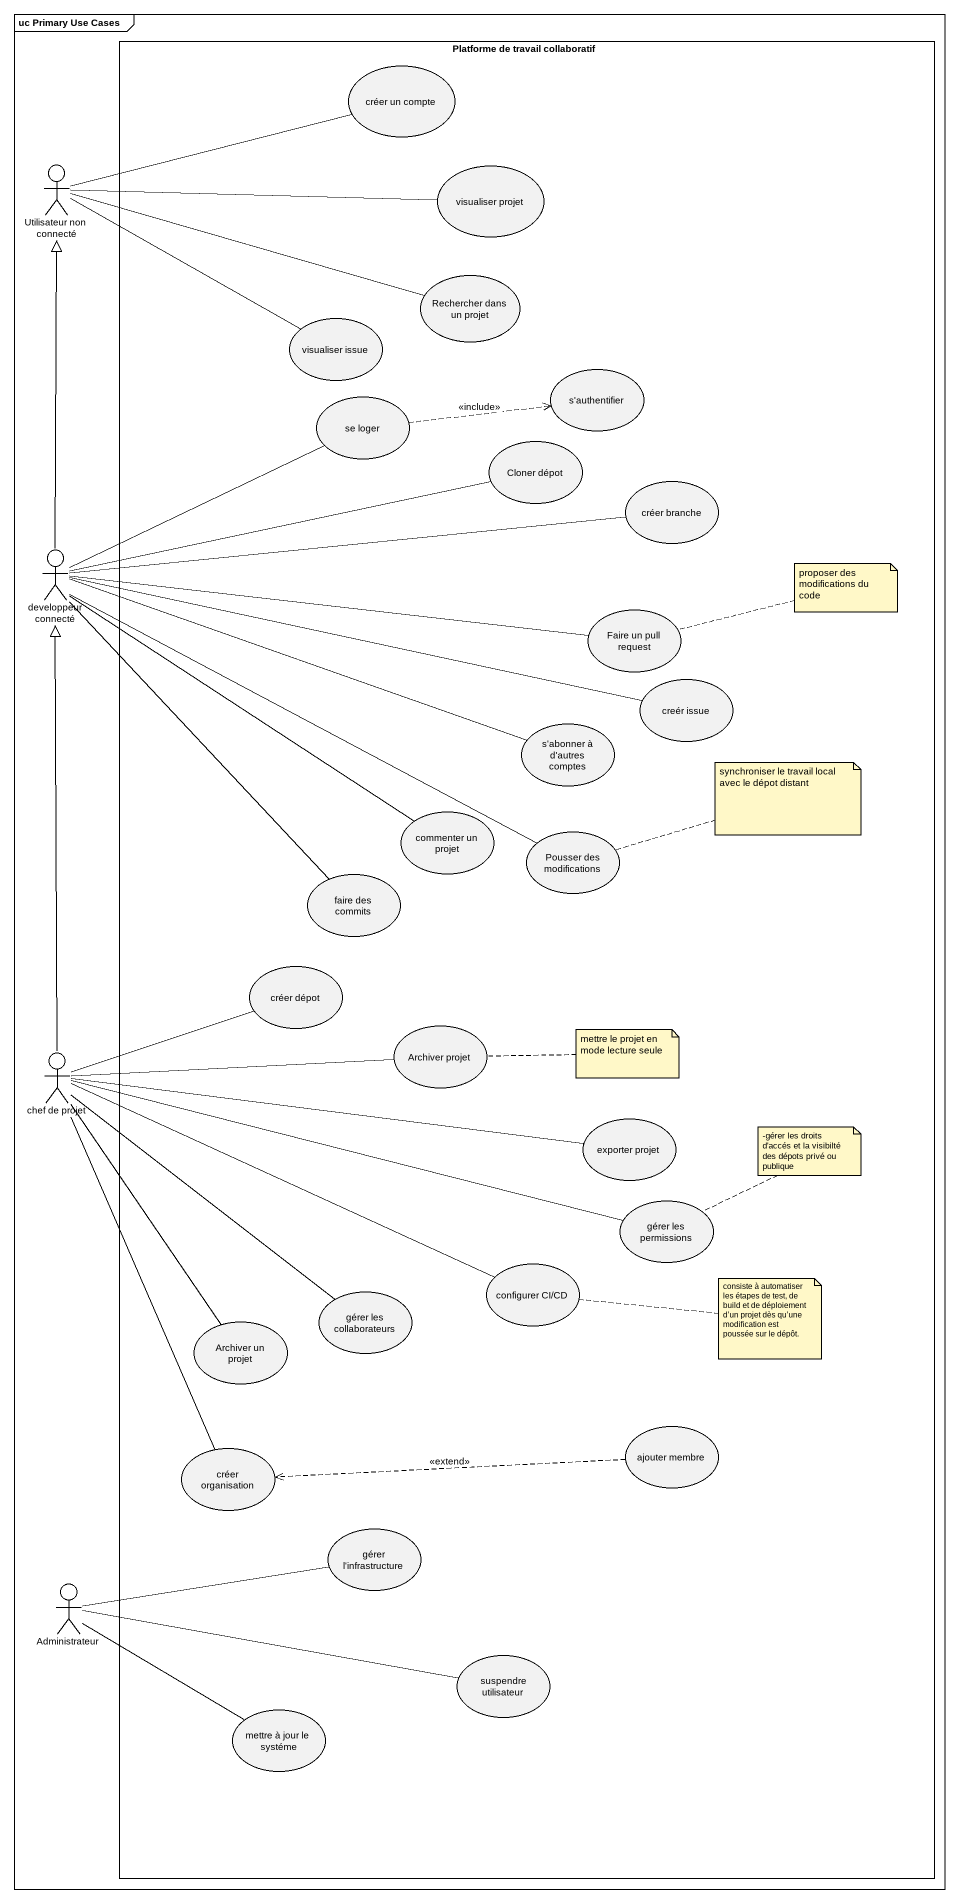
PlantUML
@startuml
mainframe uc Primary Use Cases
rectangle "Platforme de travail collaboratif" as Platforme_de_travail {
  usecase "créer un compte" as créer_un_compte
  usecase "visualiser projet" as visualiser_projet
  usecase "Rechercher dans un projet" as Rechercher_dans_un_projet
  usecase "visualiser issue" as visualiser_issue
  usecase "se loger" as se_loger
  usecase "s'authentifier" as s_authentifier
  usecase "Cloner dépot" as Cloner_dépot
  usecase "créer branche" as créer_branche
  usecase "Faire un pull request" as Faire_un_pull_request
  usecase "creér issue" as creér_issue
  usecase "s'abonner à d'autres comptes" as s_abonner_à_d_autres_comptes
  usecase "commenter un projet" as commenter_un_projet
  usecase "Pousser des modifications" as Pousser_des_modifications
  usecase "faire des commits" as faire_des_commits
  usecase "créer dépot" as créer_dépot
  usecase "Archiver projet" as Archiver_projet
  usecase "exporter projet" as exporter_projet
  usecase "gérer les permissions" as gérer_les_permissions
  usecase "configurer CI/CD" as configurer_CI_CD
  usecase "Archiver un projet" as Archiver_un_projet
  usecase "gérer les collaborateurs" as gérer_les_collaborateurs
  usecase "ajouter membre" as ajouter_membre
  usecase "créer organisation" as créer_organisation
  usecase "gérer l'infrastructure" as gérer_l_infrastructure
  usecase "suspendre utilisateur" as suspendre_utilisateur
  usecase "mettre à jour le systéme" as mettre_à_jour_le_systéme
}
actor "Utilisateur non connecté" as Utilisateur_non_connecté
actor "developpeur connecté" as developpeur_connecté
actor "chef de projet" as chef_de_projet
actor Administrateur
Utilisateur_non_connecté -right- créer_un_compte
Utilisateur_non_connecté -right- visualiser_projet
Rechercher_dans_un_projet -left- Utilisateur_non_connecté
visualiser_issue -left- Utilisateur_non_connecté
se_loger .right.> s_authentifier : <<include>>
se_loger -left- developpeur_connecté
Cloner_dépot -left- developpeur_connecté
créer_branche -left- developpeur_connecté
developpeur_connecté -up-|> Utilisateur_non_connecté
Faire_un_pull_request -left- developpeur_connecté
creér_issue -left- developpeur_connecté
s_abonner_à_d_autres_comptes -left- developpeur_connecté
commenter_un_projet -up- developpeur_connecté
Pousser_des_modifications -left- developpeur_connecté
faire_des_commits -up- developpeur_connecté
créer_dépot -left- chef_de_projet
Archiver_projet -left- chef_de_projet
chef_de_projet -up-|> developpeur_connecté
exporter_projet -left- chef_de_projet
gérer_les_permissions -left- chef_de_projet
configurer_CI_CD -left- chef_de_projet
Archiver_un_projet -up- chef_de_projet
gérer_les_collaborateurs -up- chef_de_projet
ajouter_membre .left.> créer_organisation : <<extend>>
créer_organisation -up- chef_de_projet
gérer_l_infrastructure -left- Administrateur
suspendre_utilisateur -left- Administrateur
mettre_à_jour_le_systéme -left- Administrateur
note right of Faire_un_pull_request : proposer des modifications du code
note right of Pousser_des_modifications : synchroniser le travail local avec le dépot distant
note right of Archiver_projet : mettre le projet en mode lecture seule
note right of gérer_les_permissions : -gérer les droits d'accés et la visibilté des dépots privé ou publique
note right of configurer_CI_CD : consiste à automatiser les étapes de test, de build et de déploiement d’un projet dès qu’une modification est poussée sur le dépôt.
@enduml
